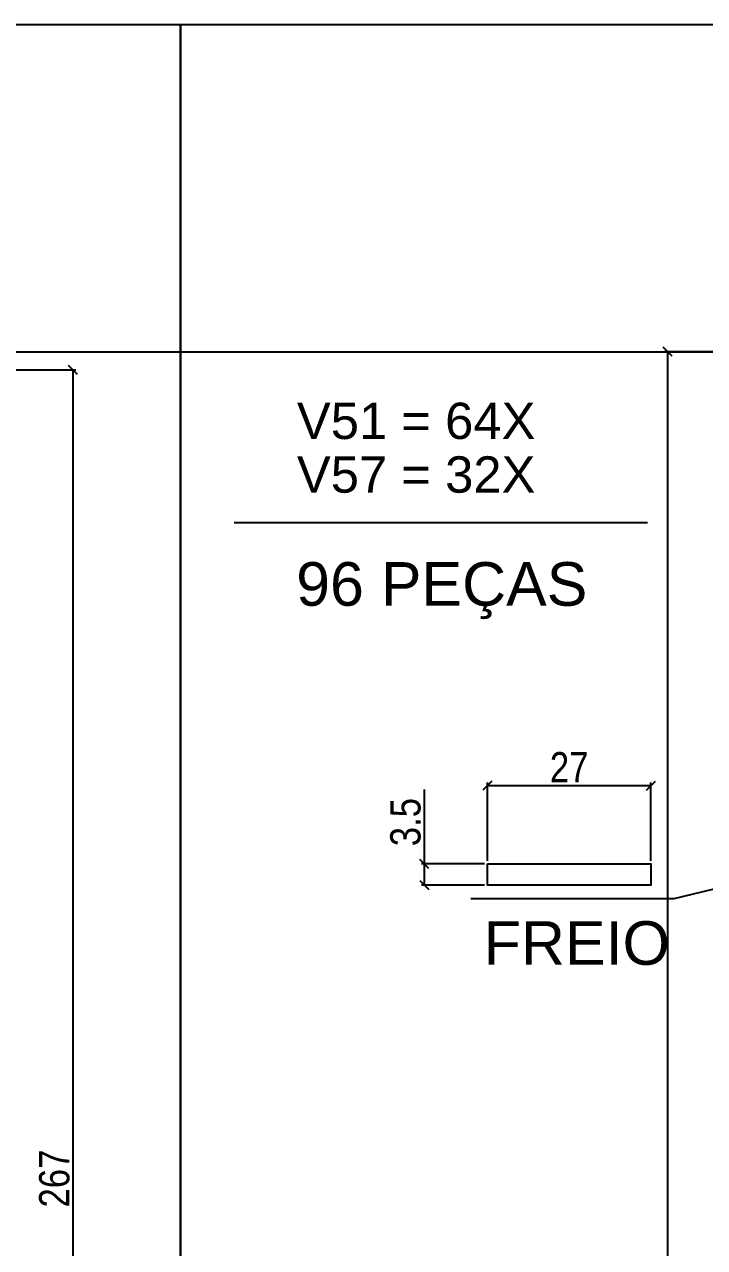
# Model space of a CAD drawing. Header units: millimetres. Extents: x 4248 to 7961, y 1155 to 5765.
# Drawn here: x 5195.1 to 5419.6, y 3865.1 to 4269 of the extents above; entities that cross this region are included whole.
import ezdxf

# ---------------------------------------------------------------- set-up
doc = ezdxf.new("R2010")
doc.units = ezdxf.units.MM
for name, color, linetype in [('1', 1, 'Continuous'), ('COTA', 241, 'Continuous'), ('GARFOS OK', 3, 'Continuous'), ('SARR_3.5x7', 81, 'Continuous'), ('VIGAS', 3, 'Continuous')]:
    doc.layers.add(name, color=color, linetype=linetype)
doc.styles.add('COTA TECNICA 2X', font='techl___.ttf', dxfattribs={"height": 10})
doc.styles.add('R80-50', font='arial.ttf', dxfattribs={"height": 10})
doc.dimstyles.new('SECAO', dxfattribs={"dimscale": 0.333333, "dimtxt": 5, "dimasz": 9, "dimexe": 3, "dimexo": 3, "dimgap": 3, "dimtad": 1, "dimdec": 1, "dimlfac": 0.5, "dimzin": 12, "dimdsep": 46, "dimtxsty": 'COTA TECNICA 2X', "dimblk1": 'OBLIQUE', "dimblk2": 'OBLIQUE', "dimsah": 1, "dimcen": 0.9, "dimclrd": 4, "dimclre": 4, "dimclrt": 240, "dimadec": 1, "dimazin": 3, "dimtfac": 1, "dimtdec": 1, "dimtmove": 0, "dimatfit": 3, "dimfxl": 1, "dimtolj": 1, "dimtzin": 12, "dimarcsym": 0})

# ---------------------------------------------------------------- blocks, each defined once
blk = doc.blocks.new('_Oblique')
at = {"layer": '1', "color": 0, "lineweight": -2}
blk.add_line((-0.5, -0.5), (0.5, 0.5), dxfattribs=at)
blk = doc.blocks.new('*D67')
at = {"layer": 'COTA', "color": 4, "lineweight": -2, "transparency": 16777216}
for p, q in [((5116.36, 4154.88), (5212.08, 4154.88)), ((5211.08, 4154.88), (5211.08, 3620.91)), ((5116.36, 3620.91), (5212.08, 3620.91))]:
    blk.add_line(p, q, dxfattribs=at)
at = {"layer": 'Defpoints', "color": 0, "transparency": 16777216}
for p in [(5115.36, 4154.88), (5115.36, 3620.91), (5211.08, 3620.91)]:
    blk.add_point(p, dxfattribs=at)
at = {"layer": 'COTA', "color": 4, "lineweight": -2, "transparency": 16777216, "xscale": 3, "yscale": 3, "zscale": 3}
for p, rotation in [((5211.08, 4154.88), 90), ((5211.08, 3620.91), 270)]:
    blk.add_blockref('_Oblique', p, dxfattribs=dict(at, rotation=rotation))
at = {"layer": 'COTA', "color": 240, "transparency": 16777216, "insert": (5204.98, 3887.9), "char_height": 10, "attachment_point": 5, "rotation": 90, "style": 'COTA TECNICA 2X'}
blk.add_mtext('\\A1;267', dxfattribs=at)
blk = doc.blocks.new('*D82')
at = {"layer": 'COTA', "color": 4, "lineweight": -2, "transparency": 16777216}
for p, q in [((5542.86, 4160.91), (5406.4, 4160.91)), ((5407.4, 4160.91), (5407.4, 3514.91)), ((5528.86, 3514.91), (5406.4, 3514.91))]:
    blk.add_line(p, q, dxfattribs=at)
at = {"layer": 'Defpoints', "color": 0, "transparency": 16777216}
for p in [(5543.86, 4160.91), (5407.4, 3514.91), (5529.86, 3514.91)]:
    blk.add_point(p, dxfattribs=at)
at = {"layer": 'COTA', "color": 4, "lineweight": -2, "transparency": 16777216, "xscale": 3, "yscale": 3, "zscale": 3}
for p, rotation in [((5407.4, 4160.91), 90), ((5407.4, 3514.91), 270)]:
    blk.add_blockref('_Oblique', p, dxfattribs=dict(at, rotation=rotation))
at = {"layer": 'COTA', "color": 240, "transparency": 16777216, "insert": (5401.18, 3837.91), "char_height": 10, "attachment_point": 5, "rotation": 90, "style": 'COTA TECNICA 2X'}
blk.add_mtext('\\A1;323', dxfattribs=at)
blk = doc.blocks.new('*D121')
at = {"layer": 'COTA', "color": 4, "lineweight": -2, "transparency": 16777216}
for p, q in [((5327.11, 3991.79), (5327.11, 4016.39)), ((5346.9, 3991.79), (5326.11, 3991.79)), ((5327.11, 3984.79), (5327.11, 3991.79)), ((5346.9, 3984.79), (5326.11, 3984.79))]:
    blk.add_line(p, q, dxfattribs=at)
at = {"layer": 'Defpoints', "color": 0, "transparency": 16777216}
for p in [(5327.11, 3991.79), (5347.9, 3991.79), (5347.9, 3984.79)]:
    blk.add_point(p, dxfattribs=at)
at = {"layer": 'COTA', "color": 4, "lineweight": -2, "transparency": 16777216, "xscale": 3, "yscale": 3, "zscale": 3}
for p, rotation in [((5327.11, 3991.79), 90), ((5327.11, 3984.79), 270)]:
    blk.add_blockref('_Oblique', p, dxfattribs=dict(at, rotation=rotation))
at = {"layer": 'COTA', "color": 240, "transparency": 16777216, "insert": (5320.9, 4005.59), "char_height": 10, "attachment_point": 5, "rotation": 90, "style": 'COTA TECNICA 2X'}
blk.add_mtext('\\A1;3.5', dxfattribs=at)
blk = doc.blocks.new('*D425')
at = {"layer": 'COTA', "color": 4, "lineweight": -2, "transparency": 16777216}
for p, q in [((5347.9, 3992.79), (5347.9, 4018.63)), ((5401.9, 3992.79), (5401.9, 4018.63)), ((5347.9, 4017.63), (5401.9, 4017.63))]:
    blk.add_line(p, q, dxfattribs=at)
at = {"layer": 'Defpoints', "color": 0, "transparency": 16777216}
for p in [(5401.9, 4017.63), (5347.9, 3991.79), (5401.9, 3991.79)]:
    blk.add_point(p, dxfattribs=at)
at = {"layer": 'COTA', "color": 4, "lineweight": -2, "transparency": 16777216, "xscale": 3, "yscale": 3, "zscale": 3, "rotation": 180}
blk.add_blockref('_Oblique', (5347.9, 4017.63), dxfattribs=at)
at = {"layer": 'COTA', "color": 4, "lineweight": -2, "transparency": 16777216, "xscale": 3, "yscale": 3, "zscale": 3}
blk.add_blockref('_Oblique', (5401.9, 4017.63), dxfattribs=at)
at = {"layer": 'COTA', "color": 240, "transparency": 16777216, "insert": (5374.9, 4023.7), "char_height": 10, "attachment_point": 5, "style": 'COTA TECNICA 2X'}
blk.add_mtext('\\A1;27', dxfattribs=at)

msp = doc.modelspace()

# ---------------------------------------------------------------- linework, layer by layer
at = {"layer": 'COTA', "color": 1}
msp.add_line((4247.57, 4160.91), (7744.04, 4160.91), dxfattribs=at)
at = {"layer": 'GARFOS OK', "color": 3}
for p, q in [((5543.86, 4012.86), (5409.5, 3980.26)), ((5409.5, 3980.26), (5342.48, 3980.26))]:
    msp.add_line(p, q, dxfattribs=at)
at = {"layer": 'SARR_3.5x7', "linetype": 'Continuous'}
msp.add_lwpolyline([(5347.9, 3991.79), (5401.9, 3991.79), (5401.9, 3984.79), (5347.9, 3984.79)], close=True, dxfattribs=at)
at = {"layer": 'VIGAS', "color": 7}
msp.add_line((5264.36, 4104.48), (5400.74, 4104.48), dxfattribs=at)
at = {"layer": 'VIGAS'}
for points in [[(5246.56, 3460.65), (4747.07, 3460.65), (4747.07, 4268.95), (5246.56, 4268.95)], [(5746.06, 3460.65), (5246.56, 3460.65), (5246.56, 4268.95), (5746.06, 4268.95)]]:
    msp.add_lwpolyline(points, close=True, dxfattribs=at)

# ---------------------------------------------------------------- texts
at = {"layer": 'VIGAS', "color": 7, "style": 'R80-50'}
for s, p in [('V51 = 64X', (5285.02, 4132.08)), ('V57 = 32X', (5285.02, 4114.36))]:
    msp.add_text(s, height=12, dxfattribs=at).set_placement(p)
at = {"layer": 'VIGAS', "color": 7, "char_height": 14.4, "attachment_point": 1, "style": 'R80-50'}
for s, insert in [('96 PEÇAS', (5284.77, 4091.43)), ('FREIO', (5346.71, 3972.88))]:
    msp.add_mtext_dynamic_manual_height_columns(s, width=162.221, gutter_width=50, heights=[0], dxfattribs=dict(at, insert=insert))

# ---------------------------------------------------------------- dimensions: what is measured, and where the dimension line sits
at = {"layer": 'COTA', "color": 3}
for base, p1, p2, picture, middle in [((5407.4, 3514.91), (5543.86, 4160.91), (5529.86, 3514.91), '*D82', (5401.18, 3837.91)), ((5211.08, 3620.91), (5115.36, 4154.88), (5115.36, 3620.91), '*D67', (5204.98, 3887.9)), ((5327.11, 3991.79), (5347.9, 3984.79), (5347.9, 3991.79), '*D121', (5320.9, 4005.59))]:
    dim = msp.add_linear_dim(base=base, p1=p1, p2=p2, angle=90, dimstyle='SECAO', dxfattribs=at)
    dim.commit()
    dim.dimension.update_dxf_attribs({"geometry": picture, "text_midpoint": middle})
dim = msp.add_linear_dim(base=(5401.9, 4017.63), p1=(5347.9, 3991.79), p2=(5401.9, 3991.79), dimstyle='SECAO', dxfattribs=at)
dim.commit()
dim.dimension.update_dxf_attribs({"geometry": '*D425', "text_midpoint": (5374.9, 4023.7)})

doc.saveas('drawing.dxf')
